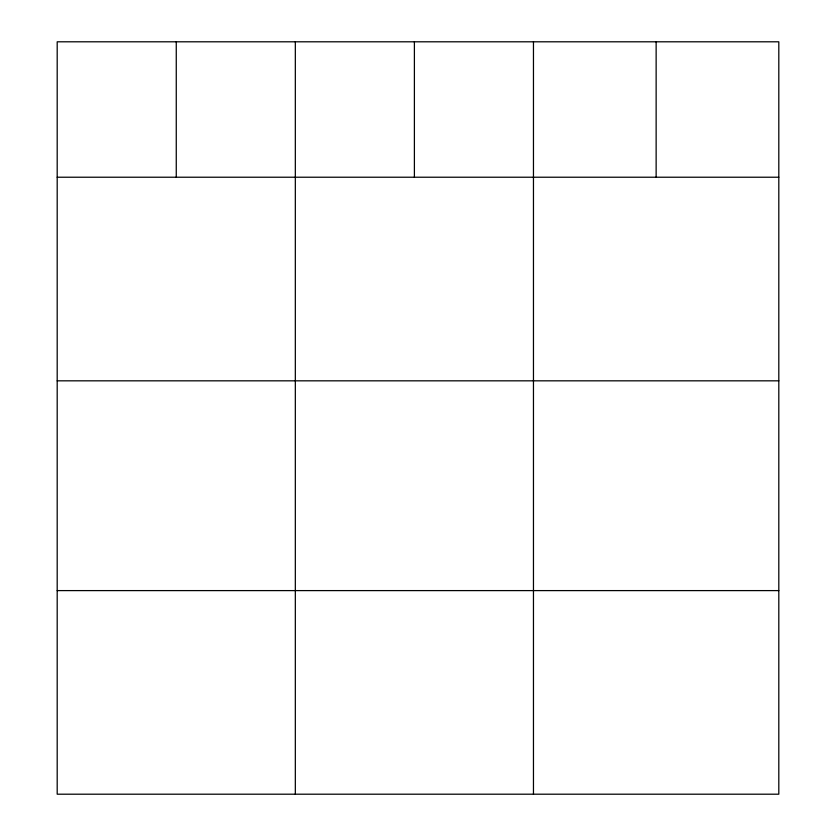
<?xml version="1.0" encoding="UTF-8"?>
<svg xmlns="http://www.w3.org/2000/svg" width="836" height="836" viewBox="0 0 836 836"><rect width="100%" height="100%" fill="white"/><g stroke="black" fill="none" stroke-linecap="round" stroke-linejoin="round"><path stroke-width="1.25" d="M778.807 380.829L778.807 41.8L57.193 41.8L57.193 794.2L778.807 794.2L778.807 380.829L57.193 380.829M57.193 177.222L778.807 177.222M57.193 590.603L778.807 590.603M656.135 41.8L656.135 177.222M533.462 41.8L533.462 794.2M414.395 41.8L414.395 177.222M295.327 41.8L295.327 794.2M176.26 41.8L176.26 177.222"/></g></svg>
